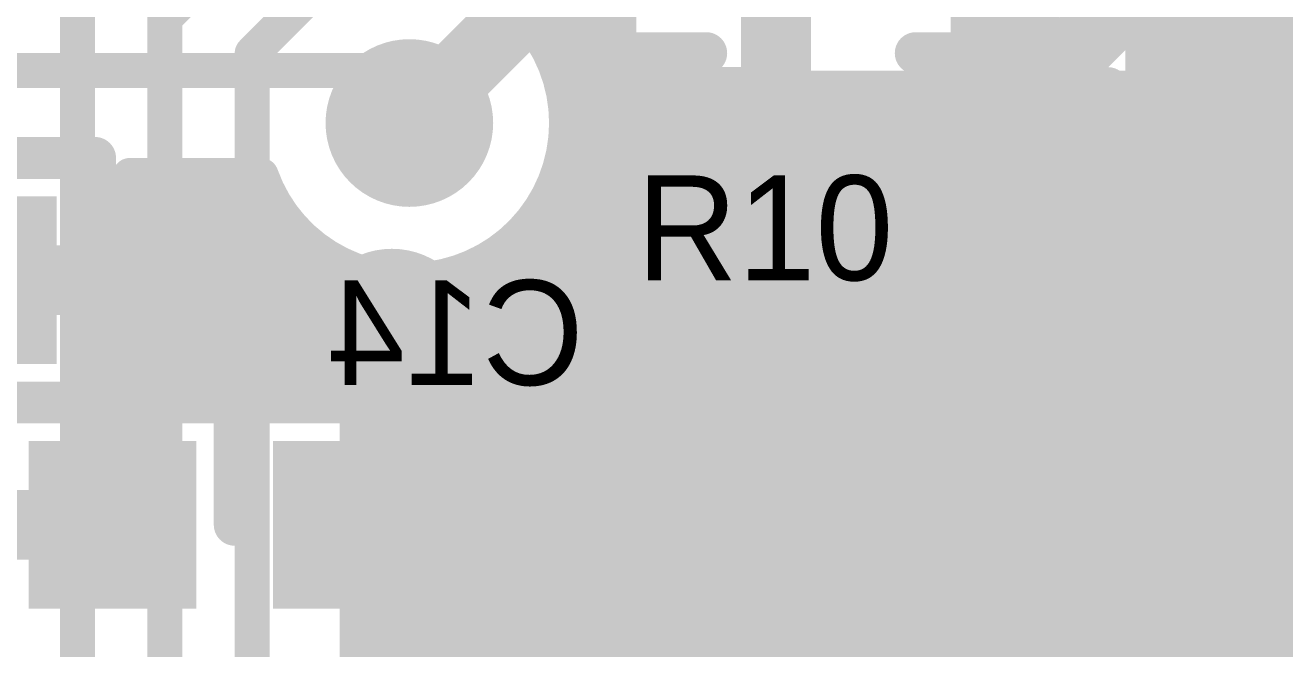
# Model space of a CAD drawing. Header units: millimetres. Extents: x 1.9 to 5.81, y 3 to 5.61.
# Drawn here: x 4.355 to 4.7157, y 3.5245 to 3.703 of the extents above; entities that cross this region are included whole.
import ezdxf

# ---------------------------------------------------------------- set-up
doc = ezdxf.new("R2010")
doc.units = ezdxf.units.MM
doc.header["$MEASUREMENT"] = 0
for name, color, linetype in [('BottomLayer', 5, 'Continuous'), ('BottomOverlay', 54, 'Continuous'), ('BottomPaste', 16, 'Continuous'), ('BottomSolder', 6, 'Continuous'), ('MultiLayer', 9, 'Continuous'), ('TopLayer', 1, 'Continuous'), ('TopOverlay', 2, 'Continuous'), ('TopSolder', 216, 'Continuous')]:
    doc.layers.add(name, color=color, linetype=linetype)

msp = doc.modelspace()

# ---------------------------------------------------------------- linework, layer by layer
at = {"layer": 'BottomLayer'}
for points, const_width in [([(4.72, 3.666), (4.72, 3.95257)], 0.01), ([(4.71, 3.666), (4.71, 3.94257)], 0.01), ([(4.7, 3.666), (4.7, 3.93257)], 0.01), ([(4.69, 3.66559), (4.69, 3.92257)], 0.01), ([(4.68, 3.66213), (4.68, 3.77938)], 0.01), ([(4.52, 3.637), (4.52, 3.75257)], 0.01), ([(4.51, 3.675), (4.51, 3.74257)], 0.01), ([(4.5, 3.70328), (4.5, 3.73257)], 0.01), ([(4.57, 3.6), (4.57, 3.73)], 0.02), ([(4.63, 3.67), (4.68, 3.72)], 0.02), ([(4.525, 3.637), (4.525, 3.715)], 0.01), ([(4.63, 3.67), (4.63, 3.71)], 0.02), ([(4.675, 3.65869), (4.675, 3.715)], 0.01), ([(4.50242, 3.7), (4.525, 3.7)], 0.01), ([(4.675, 3.7), (4.84116, 3.7)], 0.01), ([(4.24, 3.69), (4.465, 3.69)], 0.01), ([(4.50743, 3.69), (4.525, 3.69)], 0.01), ([(4.675, 3.69), (4.83116, 3.69)], 0.01), ([(4.50972, 3.68), (4.525, 3.68)], 0.01), ([(4.675, 3.68), (4.82116, 3.68)], 0.01), ([(4.51, 3.63695), (4.51, 3.675)], 0.01), ([(4.63, 3.67), (4.67, 3.67)], 0.02), ([(4.63, 3.63), (4.63, 3.67)], 0.02), ([(4.50972, 3.67), (4.525, 3.67)], 0.01), ([(4.675, 3.67), (4.81116, 3.67)], 0.01), ([(4.695, 3.666), (4.80716, 3.666)], 0.01), ([(4.385, 3.66), (4.42257, 3.66)], 0.01), ([(4.385, 3.66), (4.42257, 3.66)], 0.01), ([(4.385, 3.605), (4.385, 3.66)], 0.01), ([(4.39, 3.605), (4.39, 3.66)], 0.01), ([(4.4, 3.605), (4.4, 3.66)], 0.01), ([(4.41, 3.605), (4.41, 3.66)], 0.01), ([(4.42, 3.605), (4.42, 3.66)], 0.01), ([(4.50743, 3.66), (4.525, 3.66)], 0.01), ([(4.385, 3.65), (4.42758, 3.65)], 0.01), ([(4.50242, 3.65), (4.525, 3.65)], 0.01), ([(4.43, 3.605), (4.43, 3.64672)], 0.01), ([(4.5, 3.635), (4.5, 3.64672)], 0.01), ([(4.385, 3.64), (4.43672, 3.64)], 0.01), ([(4.49328, 3.64), (4.525, 3.64)], 0.01), ([(4.34, 3.63), (4.38, 3.63)], 0.02), ([(4.44, 3.605), (4.44, 3.63758)], 0.01), ([(4.49, 3.62975), (4.49, 3.63758)], 0.01), ([(4.512, 3.637), (4.525, 3.637)], 0.01), ([(4.61, 3.55), (4.695, 3.635)], 0.012), ([(4.695, 3.635), (4.82, 3.635)], 0.012), ([(4.45, 3.605), (4.45, 3.63257)], 0.01), ([(4.48, 3.61857), (4.48, 3.63257)], 0.01), ([(4.385, 3.63), (4.465, 3.63)], 0.01), ([(4.46, 3.605), (4.46, 3.63028)], 0.01), ([(4.465, 3.63), (4.49034, 3.63)], 0.01), ([(4.47, 3.605), (4.47, 3.63028)], 0.01), ([(4.60231, 3.58615), (4.64116, 3.625)], 0.01), ([(4.605, 3.625), (4.615, 3.625)], 0.01), ([(4.605, 3.625), (4.615, 3.625)], 0.01), ([(4.605, 3.6), (4.605, 3.625)], 0.01), ([(4.61, 3.59384), (4.61, 3.625)], 0.01), ([(4.615, 3.625), (4.64116, 3.625)], 0.01), ([(4.62, 3.60384), (4.62, 3.625)], 0.01), ([(4.63, 3.61384), (4.63, 3.625)], 0.01), ([(4.385, 3.62), (4.48087, 3.62)], 0.01), ([(4.605, 3.62), (4.63616, 3.62)], 0.01), ([(4.385, 3.61), (4.47638, 3.61)], 0.01), ([(4.605, 3.61), (4.62616, 3.61)], 0.01), ([(4.512, 3.6), (4.568, 3.6)], 0.024), ([(4.38, 3.56), (4.38, 3.6)], 0.02), ([(4.385, 3.605), (4.405, 3.605)], 0.01), ([(4.405, 3.605), (4.425, 3.605)], 0.01), ([(4.405, 3.605), (4.425, 3.605)], 0.01), ([(4.425, 3.605), (4.47534, 3.605)], 0.01), ([(4.605, 3.6), (4.61616, 3.6)], 0.01), ([(4.68, 3.57), (4.71, 3.6)], 0.012), ([(4.71, 3.6), (4.76, 3.6)], 0.012), ([(4.68, 3.47), (4.68, 3.57)], 0.012), ([(4.34, 3.56), (4.38, 3.56)], 0.02), ([(4.45, 3.56), (4.46, 3.55)], 0.012), ([(4.512, 3.55), (4.568, 3.55)], 0.024), ([(4.46, 3.55), (4.61, 3.55)], 0.012)]:
    msp.add_lwpolyline(points, dxfattribs=dict(at, const_width=const_width))
at = {"layer": 'BottomLayer', "const_width": 0.01}
for points in [[(4.48346, 3.71604, -0.295149), (4.51, 3.675)], [(4.51, 3.675, -0.843039), (4.42257, 3.66)], [(4.675, 3.65869, -0.177127), (4.695, 3.666)], [(4.675, 3.65869, -0.177127), (4.695, 3.666)], [(4.47534, 3.605, -0.375047), (4.512, 3.637)], [(4.605, 3.6, -0.096205), (4.60231, 3.58615)]]:
    msp.add_lwpolyline(points, format="xyb", dxfattribs=at)
at = {"layer": 'BottomLayer'}
for points, const_width in [([(4.625, 3.71, 1), (4.635, 3.71, 1)], 0.01), ([(4.4975, 3.70328, 1), (4.5025, 3.70328, 1)], 0.005), ([(4.49992, 3.7, 1), (4.50492, 3.7, 1)], 0.005), ([(4.5225, 3.7, 1), (4.5275, 3.7, 1)], 0.005), ([(4.6725, 3.7, 1), (4.6775, 3.7, 1)], 0.005), ([(4.455, 3.675, 1), (4.475, 3.675, 1)], 0.02), ([(4.4625, 3.69, 1), (4.4675, 3.69, 1)], 0.005), ([(4.50493, 3.69, 1), (4.50993, 3.69, 1)], 0.005), ([(4.5225, 3.69, 1), (4.5275, 3.69, 1)], 0.005), ([(4.6725, 3.69, 1), (4.6775, 3.69, 1)], 0.005), ([(4.50722, 3.68, 1), (4.51222, 3.68, 1)], 0.005), ([(4.5225, 3.68, 1), (4.5275, 3.68, 1)], 0.005), ([(4.6725, 3.68, 1), (4.6775, 3.68, 1)], 0.005), ([(4.5075, 3.675, 1), (4.5125, 3.675, 1)], 0.005), ([(4.5075, 3.675, 1), (4.5125, 3.675, 1)], 0.005), ([(4.5075, 3.675, 1), (4.5125, 3.675, 1)], 0.005), ([(4.5075, 3.675, 1), (4.5125, 3.675, 1)], 0.005), ([(4.625, 3.67, 1), (4.635, 3.67, 1)], 0.01), ([(4.625, 3.67, 1), (4.635, 3.67, 1)], 0.01), ([(4.625, 3.67, 1), (4.635, 3.67, 1)], 0.01), ([(4.625, 3.67, 1), (4.635, 3.67, 1)], 0.01), ([(4.665, 3.67, 1), (4.675, 3.67, 1)], 0.01), ([(4.50722, 3.67, 1), (4.51222, 3.67, 1)], 0.005), ([(4.5225, 3.67, 1), (4.5275, 3.67, 1)], 0.005), ([(4.6725, 3.67, 1), (4.6775, 3.67, 1)], 0.005), ([(4.6875, 3.66559, 1), (4.6925, 3.66559, 1)], 0.005), ([(4.6925, 3.666, 1), (4.6975, 3.666, 1)], 0.005), ([(4.6925, 3.666, 1), (4.6975, 3.666, 1)], 0.005), ([(4.6925, 3.666, 1), (4.6975, 3.666, 1)], 0.005), ([(4.6975, 3.666, 1), (4.7025, 3.666, 1)], 0.005), ([(4.7075, 3.666, 1), (4.7125, 3.666, 1)], 0.005), ([(4.7175, 3.666, 1), (4.7225, 3.666, 1)], 0.005), ([(4.3825, 3.66, 1), (4.3875, 3.66, 1)], 0.005), ([(4.3825, 3.66, 1), (4.3875, 3.66, 1)], 0.005), ([(4.3825, 3.66, 1), (4.3875, 3.66, 1)], 0.005), ([(4.3875, 3.66, 1), (4.3925, 3.66, 1)], 0.005), ([(4.3975, 3.66, 1), (4.4025, 3.66, 1)], 0.005), ([(4.4075, 3.66, 1), (4.4125, 3.66, 1)], 0.005), ([(4.4175, 3.66, 1), (4.4225, 3.66, 1)], 0.005), ([(4.42007, 3.66, 1), (4.42507, 3.66, 1)], 0.005), ([(4.42007, 3.66, 1), (4.42507, 3.66, 1)], 0.005), ([(4.42007, 3.66, 1), (4.42507, 3.66, 1)], 0.005), ([(4.50493, 3.66, 1), (4.50993, 3.66, 1)], 0.005), ([(4.5225, 3.66, 1), (4.5275, 3.66, 1)], 0.005), ([(4.6775, 3.66213, 1), (4.6825, 3.66213, 1)], 0.005), ([(4.6725, 3.65869, 1), (4.6775, 3.65869, 1)], 0.005), ([(4.6725, 3.65869, 1), (4.6775, 3.65869, 1)], 0.005), ([(4.6725, 3.65869, 1), (4.6775, 3.65869, 1)], 0.005), ([(4.3825, 3.65, 1), (4.3875, 3.65, 1)], 0.005), ([(4.42508, 3.65, 1), (4.43008, 3.65, 1)], 0.005), ([(4.49992, 3.65, 1), (4.50492, 3.65, 1)], 0.005), ([(4.5225, 3.65, 1), (4.5275, 3.65, 1)], 0.005), ([(4.4275, 3.64672, 1), (4.4325, 3.64672, 1)], 0.005), ([(4.4975, 3.64672, 1), (4.5025, 3.64672, 1)], 0.005), ([(4.3825, 3.64, 1), (4.3875, 3.64, 1)], 0.005), ([(4.43422, 3.64, 1), (4.43922, 3.64, 1)], 0.005), ([(4.49078, 3.64, 1), (4.49578, 3.64, 1)], 0.005), ([(4.5225, 3.64, 1), (4.5275, 3.64, 1)], 0.005), ([(4.375, 3.63, 1), (4.385, 3.63, 1)], 0.01), ([(4.4375, 3.63758, 1), (4.4425, 3.63758, 1)], 0.005), ([(4.4875, 3.63758, 1), (4.4925, 3.63758, 1)], 0.005), ([(4.4975, 3.635, 1), (4.5025, 3.635, 1)], 0.005), ([(4.5075, 3.63695, 1), (4.5125, 3.63695, 1)], 0.005), ([(4.5095, 3.637, 1), (4.5145, 3.637, 1)], 0.005), ([(4.5095, 3.637, 1), (4.5145, 3.637, 1)], 0.005), ([(4.5175, 3.637, 1), (4.5225, 3.637, 1)], 0.005), ([(4.5225, 3.637, 1), (4.5275, 3.637, 1)], 0.005), ([(4.5225, 3.637, 1), (4.5275, 3.637, 1)], 0.005), ([(4.625, 3.63, 1), (4.635, 3.63, 1)], 0.01), ([(4.692, 3.635, 1), (4.698, 3.635, 1)], 0.006), ([(4.692, 3.635, 1), (4.698, 3.635, 1)], 0.006), ([(4.4475, 3.63257, 1), (4.4525, 3.63257, 1)], 0.005), ([(4.4775, 3.63257, 1), (4.4825, 3.63257, 1)], 0.005), ([(4.3825, 3.63, 1), (4.3875, 3.63, 1)], 0.005), ([(4.45, 3.615, 1), (4.47, 3.615, 1)], 0.02), ([(4.4575, 3.63028, 1), (4.4625, 3.63028, 1)], 0.005), ([(4.4625, 3.63, 1), (4.4675, 3.63, 1)], 0.005), ([(4.4625, 3.63, 1), (4.4675, 3.63, 1)], 0.005), ([(4.4675, 3.63028, 1), (4.4725, 3.63028, 1)], 0.005), ([(4.4875, 3.62975, 1), (4.4925, 3.62975, 1)], 0.005), ([(4.48784, 3.63, 1), (4.49284, 3.63, 1)], 0.005), ([(4.6025, 3.625, 1), (4.6075, 3.625, 1)], 0.005), ([(4.6025, 3.625, 1), (4.6075, 3.625, 1)], 0.005), ([(4.6025, 3.625, 1), (4.6075, 3.625, 1)], 0.005), ([(4.6075, 3.625, 1), (4.6125, 3.625, 1)], 0.005), ([(4.6125, 3.625, 1), (4.6175, 3.625, 1)], 0.005), ([(4.6125, 3.625, 1), (4.6175, 3.625, 1)], 0.005), ([(4.6125, 3.625, 1), (4.6175, 3.625, 1)], 0.005), ([(4.6175, 3.625, 1), (4.6225, 3.625, 1)], 0.005), ([(4.6275, 3.625, 1), (4.6325, 3.625, 1)], 0.005), ([(4.63866, 3.625, 1), (4.64366, 3.625, 1)], 0.005), ([(4.63866, 3.625, 1), (4.64366, 3.625, 1)], 0.005), ([(4.3825, 3.62, 1), (4.3875, 3.62, 1)], 0.005), ([(4.47837, 3.62, 1), (4.48337, 3.62, 1)], 0.005), ([(4.6025, 3.62, 1), (4.6075, 3.62, 1)], 0.005), ([(4.63366, 3.62, 1), (4.63866, 3.62, 1)], 0.005), ([(4.4775, 3.61857, 1), (4.4825, 3.61857, 1)], 0.005), ([(4.6275, 3.61384, 1), (4.6325, 3.61384, 1)], 0.005), ([(4.3825, 3.61, 1), (4.3875, 3.61, 1)], 0.005), ([(4.47388, 3.61, 1), (4.47888, 3.61, 1)], 0.005), ([(4.6025, 3.61, 1), (4.6075, 3.61, 1)], 0.005), ([(4.62366, 3.61, 1), (4.62866, 3.61, 1)], 0.005), ([(4.506, 3.6, 1), (4.518, 3.6, 1)], 0.012), ([(4.562, 3.6, 1), (4.574, 3.6, 1)], 0.012), ([(4.375, 3.6, 1), (4.385, 3.6, 1)], 0.01), ([(4.3825, 3.605, 1), (4.3875, 3.605, 1)], 0.005), ([(4.3825, 3.605, 1), (4.3875, 3.605, 1)], 0.005), ([(4.3875, 3.605, 1), (4.3925, 3.605, 1)], 0.005), ([(4.3975, 3.605, 1), (4.4025, 3.605, 1)], 0.005), ([(4.4025, 3.605, 1), (4.4075, 3.605, 1)], 0.005), ([(4.4025, 3.605, 1), (4.4075, 3.605, 1)], 0.005), ([(4.4025, 3.605, 1), (4.4075, 3.605, 1)], 0.005), ([(4.4075, 3.605, 1), (4.4125, 3.605, 1)], 0.005), ([(4.4175, 3.605, 1), (4.4225, 3.605, 1)], 0.005), ([(4.4225, 3.605, 1), (4.4275, 3.605, 1)], 0.005), ([(4.4225, 3.605, 1), (4.4275, 3.605, 1)], 0.005), ([(4.4225, 3.605, 1), (4.4275, 3.605, 1)], 0.005), ([(4.4275, 3.605, 1), (4.4325, 3.605, 1)], 0.005), ([(4.4375, 3.605, 1), (4.4425, 3.605, 1)], 0.005), ([(4.4475, 3.605, 1), (4.4525, 3.605, 1)], 0.005), ([(4.4575, 3.605, 1), (4.4625, 3.605, 1)], 0.005), ([(4.4675, 3.605, 1), (4.4725, 3.605, 1)], 0.005), ([(4.47284, 3.605, 1), (4.47784, 3.605, 1)], 0.005), ([(4.47284, 3.605, 1), (4.47784, 3.605, 1)], 0.005), ([(4.565, 3.6, 1), (4.575, 3.6, 1)], 0.01), ([(4.6175, 3.60384, 1), (4.6225, 3.60384, 1)], 0.005), ([(4.6025, 3.6, 1), (4.6075, 3.6, 1)], 0.005), ([(4.6025, 3.6, 1), (4.6075, 3.6, 1)], 0.005), ([(4.6025, 3.6, 1), (4.6075, 3.6, 1)], 0.005), ([(4.61366, 3.6, 1), (4.61866, 3.6, 1)], 0.005), ([(4.707, 3.6, 1), (4.713, 3.6, 1)], 0.006), ([(4.707, 3.6, 1), (4.713, 3.6, 1)], 0.006), ([(4.6075, 3.59384, 1), (4.6125, 3.59384, 1)], 0.005), ([(4.59981, 3.58615, 1), (4.60481, 3.58615, 1)], 0.005), ([(4.59981, 3.58615, 1), (4.60481, 3.58615, 1)], 0.005), ([(4.677, 3.57, 1), (4.683, 3.57, 1)], 0.006), ([(4.677, 3.57, 1), (4.683, 3.57, 1)], 0.006), ([(4.375, 3.56, 1), (4.385, 3.56, 1)], 0.01), ([(4.375, 3.56, 1), (4.385, 3.56, 1)], 0.01), ([(4.447, 3.56, 1), (4.453, 3.56, 1)], 0.006), ([(4.506, 3.55, 1), (4.518, 3.55, 1)], 0.012), ([(4.562, 3.55, 1), (4.574, 3.55, 1)], 0.012), ([(4.457, 3.55, 1), (4.463, 3.55, 1)], 0.006), ([(4.457, 3.55, 1), (4.463, 3.55, 1)], 0.006), ([(4.607, 3.55, 1), (4.613, 3.55, 1)], 0.006), ([(4.607, 3.55, 1), (4.613, 3.55, 1)], 0.006)]:
    msp.add_lwpolyline(points, format="xyb", close=True, dxfattribs=dict(at, const_width=const_width))
for points in [[(4.55, 3.63), (4.59, 3.63), (4.55, 3.67), (4.59, 3.67)], [(4.61, 3.63), (4.65, 3.63), (4.61, 3.67), (4.65, 3.67)], [(4.32, 3.61), (4.36, 3.61), (4.32, 3.65), (4.36, 3.65)], [(4.36, 3.58), (4.36, 3.54), (4.4, 3.58), (4.4, 3.54)], [(4.47, 3.54), (4.47, 3.58), (4.43, 3.54), (4.43, 3.58)]]:
    msp.add_solid(points, dxfattribs=at)
at = {"layer": 'BottomOverlay'}
for points, const_width in [([(4.535, 3.615), (4.535, 3.685)], 0.012), ([(4.535, 3.685), (4.57, 3.685)], 0.012), ([(4.63, 3.685), (4.665, 3.685)], 0.012), ([(4.665, 3.615), (4.665, 3.685)], 0.012), ([(4.34, 3.665), (4.375, 3.665)], 0.012), ([(4.375, 3.595), (4.375, 3.665)], 0.012), ([(4.6, 3.625), (4.625, 3.625)], 0.01), ([(4.6, 3.425), (4.6, 3.625)], 0.01), ([(4.675, 3.625), (4.7, 3.625)], 0.01), ([(4.7, 3.425), (4.7, 3.625)], 0.01), ([(4.535, 3.615), (4.57, 3.615)], 0.012), ([(4.63, 3.615), (4.665, 3.615)], 0.012), ([(4.34, 3.595), (4.375, 3.595)], 0.012), ([(4.345, 3.595), (4.415, 3.595)], 0.012), ([(4.415, 3.56), (4.415, 3.595)], 0.012), ([(4.415, 3.595), (4.485, 3.595)], 0.012), ([(4.415, 3.56), (4.415, 3.595)], 0.012), ([(4.485, 3.56), (4.485, 3.595)], 0.012)]:
    msp.add_lwpolyline(points, dxfattribs=dict(at, const_width=const_width))
for points, const_width in [([(4.532, 3.685, 1), (4.538, 3.685, 1)], 0.006), ([(4.532, 3.685, 1), (4.538, 3.685, 1)], 0.006), ([(4.567, 3.685, 1), (4.573, 3.685, 1)], 0.006), ([(4.627, 3.685, 1), (4.633, 3.685, 1)], 0.006), ([(4.662, 3.685, 1), (4.668, 3.685, 1)], 0.006), ([(4.662, 3.685, 1), (4.668, 3.685, 1)], 0.006), ([(4.372, 3.665, 1), (4.378, 3.665, 1)], 0.006), ([(4.372, 3.665, 1), (4.378, 3.665, 1)], 0.006), ([(4.5975, 3.625, 1), (4.6025, 3.625, 1)], 0.005), ([(4.5975, 3.625, 1), (4.6025, 3.625, 1)], 0.005), ([(4.6225, 3.625, 1), (4.6275, 3.625, 1)], 0.005), ([(4.6225, 3.625, 1), (4.6275, 3.625, 1)], 0.005), ([(4.6725, 3.625, 1), (4.6775, 3.625, 1)], 0.005), ([(4.6725, 3.625, 1), (4.6775, 3.625, 1)], 0.005), ([(4.6975, 3.625, 1), (4.7025, 3.625, 1)], 0.005), ([(4.6975, 3.625, 1), (4.7025, 3.625, 1)], 0.005), ([(4.532, 3.615, 1), (4.538, 3.615, 1)], 0.006), ([(4.532, 3.615, 1), (4.538, 3.615, 1)], 0.006), ([(4.567, 3.615, 1), (4.573, 3.615, 1)], 0.006), ([(4.627, 3.615, 1), (4.633, 3.615, 1)], 0.006), ([(4.662, 3.615, 1), (4.668, 3.615, 1)], 0.006), ([(4.662, 3.615, 1), (4.668, 3.615, 1)], 0.006), ([(4.372, 3.595, 1), (4.378, 3.595, 1)], 0.006), ([(4.372, 3.595, 1), (4.378, 3.595, 1)], 0.006), ([(4.412, 3.595, 1), (4.418, 3.595, 1)], 0.006), ([(4.412, 3.595, 1), (4.418, 3.595, 1)], 0.006), ([(4.412, 3.595, 1), (4.418, 3.595, 1)], 0.006), ([(4.412, 3.595, 1), (4.418, 3.595, 1)], 0.006), ([(4.482, 3.595, 1), (4.488, 3.595, 1)], 0.006), ([(4.482, 3.595, 1), (4.488, 3.595, 1)], 0.006), ([(4.412, 3.56, 1), (4.418, 3.56, 1)], 0.006), ([(4.412, 3.56, 1), (4.418, 3.56, 1)], 0.006), ([(4.482, 3.56, 1), (4.488, 3.56, 1)], 0.006)]:
    msp.add_lwpolyline(points, format="xyb", close=True, dxfattribs=dict(at, const_width=const_width))
at = {"layer": 'BottomOverlay', "const_width": 0.01}
msp.add_lwpolyline([(4.675, 3.625, -1), (4.625, 3.625)], format="xyb", dxfattribs=at)
at = {"layer": 'BottomPaste', "const_width": 0.024}
for points in [[(4.512, 3.6), (4.568, 3.6)], [(4.512, 3.6), (4.568, 3.6)], [(4.512, 3.55), (4.568, 3.55)], [(4.512, 3.55), (4.568, 3.55)]]:
    msp.add_lwpolyline(points, dxfattribs=at)
at = {"layer": 'BottomPaste', "const_width": 0.012}
for points in [[(4.506, 3.6, 1), (4.518, 3.6, 1)], [(4.506, 3.6, 1), (4.518, 3.6, 1)], [(4.562, 3.6, 1), (4.574, 3.6, 1)], [(4.562, 3.6, 1), (4.574, 3.6, 1)], [(4.506, 3.55, 1), (4.518, 3.55, 1)], [(4.506, 3.55, 1), (4.518, 3.55, 1)], [(4.562, 3.55, 1), (4.574, 3.55, 1)], [(4.562, 3.55, 1), (4.574, 3.55, 1)]]:
    msp.add_lwpolyline(points, format="xyb", close=True, dxfattribs=at)
at = {"layer": 'BottomPaste'}
for points in [[(4.55, 3.63), (4.59, 3.63), (4.55, 3.67), (4.59, 3.67)], [(4.55, 3.63), (4.59, 3.63), (4.55, 3.67), (4.59, 3.67)], [(4.61, 3.63), (4.65, 3.63), (4.61, 3.67), (4.65, 3.67)], [(4.61, 3.63), (4.65, 3.63), (4.61, 3.67), (4.65, 3.67)], [(4.32, 3.61), (4.36, 3.61), (4.32, 3.65), (4.36, 3.65)], [(4.32, 3.61), (4.36, 3.61), (4.32, 3.65), (4.36, 3.65)], [(4.36, 3.58), (4.36, 3.54), (4.4, 3.58), (4.4, 3.54)], [(4.36, 3.58), (4.36, 3.54), (4.4, 3.58), (4.4, 3.54)], [(4.47, 3.54), (4.47, 3.58), (4.43, 3.54), (4.43, 3.58)], [(4.47, 3.54), (4.47, 3.58), (4.43, 3.54), (4.43, 3.58)]]:
    msp.add_solid(points, dxfattribs=at)
at = {"layer": 'BottomSolder'}
for points, const_width in [([(4.453, 3.675, 1), (4.477, 3.675, 1)], 0.024), ([(4.453, 3.675, 1), (4.477, 3.675, 1)], 0.024), ([(4.448, 3.615, 1), (4.472, 3.615, 1)], 0.024), ([(4.448, 3.615, 1), (4.472, 3.615, 1)], 0.024), ([(4.504, 3.6, 1), (4.52, 3.6, 1)], 0.016), ([(4.504, 3.6, 1), (4.52, 3.6, 1)], 0.016), ([(4.56, 3.6, 1), (4.576, 3.6, 1)], 0.016), ([(4.56, 3.6, 1), (4.576, 3.6, 1)], 0.016), ([(4.504, 3.55, 1), (4.52, 3.55, 1)], 0.016), ([(4.504, 3.55, 1), (4.52, 3.55, 1)], 0.016), ([(4.56, 3.55, 1), (4.576, 3.55, 1)], 0.016), ([(4.56, 3.55, 1), (4.576, 3.55, 1)], 0.016)]:
    msp.add_lwpolyline(points, format="xyb", close=True, dxfattribs=dict(at, const_width=const_width))
at = {"layer": 'BottomSolder', "const_width": 0.032}
for points in [[(4.512, 3.6), (4.568, 3.6)], [(4.512, 3.6), (4.568, 3.6)], [(4.512, 3.55), (4.568, 3.55)], [(4.512, 3.55), (4.568, 3.55)]]:
    msp.add_lwpolyline(points, dxfattribs=at)
at = {"layer": 'BottomSolder'}
for points in [[(4.546, 3.626), (4.594, 3.626), (4.546, 3.674), (4.594, 3.674)], [(4.546, 3.626), (4.594, 3.626), (4.546, 3.674), (4.594, 3.674)], [(4.606, 3.626), (4.654, 3.626), (4.606, 3.674), (4.654, 3.674)], [(4.606, 3.626), (4.654, 3.626), (4.606, 3.674), (4.654, 3.674)], [(4.316, 3.606), (4.364, 3.606), (4.316, 3.654), (4.364, 3.654)], [(4.316, 3.606), (4.364, 3.606), (4.316, 3.654), (4.364, 3.654)], [(4.356, 3.584), (4.356, 3.536), (4.404, 3.584), (4.404, 3.536)], [(4.356, 3.584), (4.356, 3.536), (4.404, 3.584), (4.404, 3.536)], [(4.474, 3.536), (4.474, 3.584), (4.426, 3.536), (4.426, 3.584)], [(4.474, 3.536), (4.474, 3.584), (4.426, 3.536), (4.426, 3.584)]]:
    msp.add_solid(points, dxfattribs=at)
at = {"layer": 'MultiLayer', "const_width": 0.02}
for points in [[(4.455, 3.675, 1), (4.475, 3.675, 1)], [(4.45, 3.615, 1), (4.47, 3.615, 1)]]:
    msp.add_lwpolyline(points, format="xyb", close=True, dxfattribs=at)
at = {"layer": 'TopLayer'}
for points, const_width in [([(4.395, 3.705), (4.43, 3.74)], 0.01), ([(4.465, 3.675), (4.52, 3.73)], 0.02), ([(4.42, 3.695), (4.455, 3.73)], 0.01), ([(4.37, 3.375), (4.37, 3.715)], 0.01), ([(4.395, 3.305), (4.395, 3.705)], 0.01), ([(4.42, 3.425), (4.42, 3.695)], 0.01), ([(4.655, 3.695), (4.66, 3.695)], 0.01), ([(4.655, 3.685), (4.655, 3.695)], 0.01), ([(4.66, 3.685), (4.66, 3.695)], 0.01), ([(4.66, 3.685), (4.66, 3.695)], 0.01), ([(4.655, 3.69), (4.66, 3.69)], 0.01), ([(4.50975, 3.67025), (4.5245, 3.685)], 0.01), ([(4.5245, 3.685), (4.565, 3.685)], 0.01), ([(4.53, 3.35743), (4.53, 3.685)], 0.01), ([(4.54, 3.34743), (4.54, 3.685)], 0.01), ([(4.55, 3.33743), (4.55, 3.685)], 0.01), ([(4.56, 3.32743), (4.56, 3.685)], 0.01), ([(4.565, 3.685), (4.595, 3.685)], 0.01), ([(4.565, 3.685), (4.595, 3.685)], 0.01), ([(4.57, 3.32), (4.57, 3.685)], 0.01), ([(4.58, 3.32), (4.58, 3.685)], 0.01), ([(4.59, 3.32), (4.59, 3.685)], 0.01), ([(4.595, 3.685), (4.655, 3.685)], 0.01), ([(4.6, 3.32), (4.6, 3.685)], 0.01), ([(4.61, 3.32), (4.61, 3.685)], 0.01), ([(4.62, 3.32), (4.62, 3.685)], 0.01), ([(4.63, 3.32), (4.63, 3.685)], 0.01), ([(4.64, 3.32), (4.64, 3.685)], 0.01), ([(4.65, 3.32), (4.65, 3.685)], 0.01), ([(4.66, 3.685), (4.74, 3.685)], 0.01), ([(4.66, 3.32), (4.66, 3.685)], 0.01), ([(4.67, 3.32), (4.67, 3.685)], 0.01), ([(4.68, 3.32), (4.68, 3.685)], 0.01), ([(4.69, 3.335), (4.69, 3.685)], 0.01), ([(4.7, 3.335), (4.7, 3.685)], 0.01), ([(4.71, 3.335), (4.71, 3.685)], 0.01), ([(4.72, 3.335), (4.72, 3.685)], 0.01), ([(4.5195, 3.68), (5.10199, 3.68)], 0.01), ([(4.52, 3.36743), (4.52, 3.6805)], 0.01), ([(4.51, 3.37743), (4.51, 3.6705)], 0.01), ([(4.50972, 3.67), (5.10199, 3.67)], 0.01), ([(4.50743, 3.66), (5.10199, 3.66)], 0.01), ([(4.50242, 3.65), (5.10199, 3.65)], 0.01), ([(4.5, 3.38743), (4.5, 3.64672)], 0.01), ([(4.49328, 3.64), (5.10199, 3.64)], 0.01), ([(4.49, 3.39743), (4.49, 3.63758)], 0.01), ([(4.45, 3.43743), (4.45, 3.63257)], 0.01), ([(4.45, 3.43743), (4.45, 3.63257)], 0.01), ([(4.48, 3.40743), (4.48, 3.63257)], 0.01), ([(4.45, 3.63), (4.465, 3.63)], 0.01), ([(4.46, 3.42743), (4.46, 3.63028)], 0.01), ([(4.465, 3.63), (5.10199, 3.63)], 0.01), ([(4.47, 3.41743), (4.47, 3.63028)], 0.01), ([(4.45, 3.62), (5.10199, 3.62)], 0.01), ([(4.45, 3.61), (5.10199, 3.61)], 0.01), ([(4.45, 3.6), (5.10199, 3.6)], 0.01), ([(4.45, 3.59), (5.10199, 3.59)], 0.01), ([(4.45, 3.58), (5.10199, 3.58)], 0.01), ([(4.45, 3.57), (5.10199, 3.57)], 0.01), ([(4.45, 3.56), (5.10199, 3.56)], 0.01), ([(4.45, 3.55), (5.10199, 3.55)], 0.01), ([(4.45, 3.54), (5.10199, 3.54)], 0.01), ([(4.45, 3.53), (5.10199, 3.53)], 0.01), ([(4.45, 3.52), (5.10199, 3.52)], 0.01)]:
    msp.add_lwpolyline(points, dxfattribs=dict(at, const_width=const_width))
for points, const_width in [([(4.3925, 3.705, 1), (4.3975, 3.705, 1)], 0.005), ([(4.3925, 3.705, 1), (4.3975, 3.705, 1)], 0.005), ([(4.4175, 3.695, 1), (4.4225, 3.695, 1)], 0.005), ([(4.4175, 3.695, 1), (4.4225, 3.695, 1)], 0.005), ([(4.6525, 3.695, 1), (4.6575, 3.695, 1)], 0.005), ([(4.6525, 3.695, 1), (4.6575, 3.695, 1)], 0.005), ([(4.6575, 3.695, 1), (4.6625, 3.695, 1)], 0.005), ([(4.6575, 3.695, 1), (4.6625, 3.695, 1)], 0.005), ([(4.6575, 3.695, 1), (4.6625, 3.695, 1)], 0.005), ([(4.455, 3.675, 1), (4.475, 3.675, 1)], 0.02), ([(4.6525, 3.69, 1), (4.6575, 3.69, 1)], 0.005), ([(4.6575, 3.69, 1), (4.6625, 3.69, 1)], 0.005), ([(4.522, 3.685, 1), (4.527, 3.685, 1)], 0.005), ([(4.522, 3.685, 1), (4.527, 3.685, 1)], 0.005), ([(4.5275, 3.685, 1), (4.5325, 3.685, 1)], 0.005), ([(4.5375, 3.685, 1), (4.5425, 3.685, 1)], 0.005), ([(4.5475, 3.685, 1), (4.5525, 3.685, 1)], 0.005), ([(4.5575, 3.685, 1), (4.5625, 3.685, 1)], 0.005), ([(4.5625, 3.685, 1), (4.5675, 3.685, 1)], 0.005), ([(4.5625, 3.685, 1), (4.5675, 3.685, 1)], 0.005), ([(4.5625, 3.685, 1), (4.5675, 3.685, 1)], 0.005), ([(4.5675, 3.685, 1), (4.5725, 3.685, 1)], 0.005), ([(4.5775, 3.685, 1), (4.5825, 3.685, 1)], 0.005), ([(4.5875, 3.685, 1), (4.5925, 3.685, 1)], 0.005), ([(4.5925, 3.685, 1), (4.5975, 3.685, 1)], 0.005), ([(4.5925, 3.685, 1), (4.5975, 3.685, 1)], 0.005), ([(4.5925, 3.685, 1), (4.5975, 3.685, 1)], 0.005), ([(4.5975, 3.685, 1), (4.6025, 3.685, 1)], 0.005), ([(4.6075, 3.685, 1), (4.6125, 3.685, 1)], 0.005), ([(4.6175, 3.685, 1), (4.6225, 3.685, 1)], 0.005), ([(4.6275, 3.685, 1), (4.6325, 3.685, 1)], 0.005), ([(4.6375, 3.685, 1), (4.6425, 3.685, 1)], 0.005), ([(4.6475, 3.685, 1), (4.6525, 3.685, 1)], 0.005), ([(4.6525, 3.685, 1), (4.6575, 3.685, 1)], 0.005), ([(4.6525, 3.685, 1), (4.6575, 3.685, 1)], 0.005), ([(4.6575, 3.685, 1), (4.6625, 3.685, 1)], 0.005), ([(4.6575, 3.685, 1), (4.6625, 3.685, 1)], 0.005), ([(4.6575, 3.685, 1), (4.6625, 3.685, 1)], 0.005), ([(4.6575, 3.685, 1), (4.6625, 3.685, 1)], 0.005), ([(4.6675, 3.685, 1), (4.6725, 3.685, 1)], 0.005), ([(4.6775, 3.685, 1), (4.6825, 3.685, 1)], 0.005), ([(4.6875, 3.685, 1), (4.6925, 3.685, 1)], 0.005), ([(4.6975, 3.685, 1), (4.7025, 3.685, 1)], 0.005), ([(4.7075, 3.685, 1), (4.7125, 3.685, 1)], 0.005), ([(4.7175, 3.685, 1), (4.7225, 3.685, 1)], 0.005), ([(4.46, 3.675, 1), (4.47, 3.675, 1)], 0.01), ([(4.517, 3.68, 1), (4.522, 3.68, 1)], 0.005), ([(4.5175, 3.6805, 1), (4.5225, 3.6805, 1)], 0.005), ([(4.50725, 3.67025, 1), (4.51225, 3.67025, 1)], 0.005), ([(4.50725, 3.67025, 1), (4.51225, 3.67025, 1)], 0.005), ([(4.5075, 3.6705, 1), (4.5125, 3.6705, 1)], 0.005), ([(4.50722, 3.67, 1), (4.51222, 3.67, 1)], 0.005), ([(4.50493, 3.66, 1), (4.50993, 3.66, 1)], 0.005), ([(4.49992, 3.65, 1), (4.50492, 3.65, 1)], 0.005), ([(4.4975, 3.64672, 1), (4.5025, 3.64672, 1)], 0.005), ([(4.49078, 3.64, 1), (4.49578, 3.64, 1)], 0.005), ([(4.4875, 3.63758, 1), (4.4925, 3.63758, 1)], 0.005), ([(4.4475, 3.63257, 1), (4.4525, 3.63257, 1)], 0.005), ([(4.4475, 3.63257, 1), (4.4525, 3.63257, 1)], 0.005), ([(4.4475, 3.63257, 1), (4.4525, 3.63257, 1)], 0.005), ([(4.4775, 3.63257, 1), (4.4825, 3.63257, 1)], 0.005), ([(4.45, 3.615, 1), (4.47, 3.615, 1)], 0.02), ([(4.4475, 3.63, 1), (4.4525, 3.63, 1)], 0.005), ([(4.4575, 3.63028, 1), (4.4625, 3.63028, 1)], 0.005), ([(4.4625, 3.63, 1), (4.4675, 3.63, 1)], 0.005), ([(4.4625, 3.63, 1), (4.4675, 3.63, 1)], 0.005), ([(4.4675, 3.63028, 1), (4.4725, 3.63028, 1)], 0.005), ([(4.4475, 3.62, 1), (4.4525, 3.62, 1)], 0.005), ([(4.4475, 3.61, 1), (4.4525, 3.61, 1)], 0.005), ([(4.4475, 3.6, 1), (4.4525, 3.6, 1)], 0.005), ([(4.4475, 3.59, 1), (4.4525, 3.59, 1)], 0.005), ([(4.4475, 3.58, 1), (4.4525, 3.58, 1)], 0.005), ([(4.4475, 3.57, 1), (4.4525, 3.57, 1)], 0.005), ([(4.4475, 3.56, 1), (4.4525, 3.56, 1)], 0.005), ([(4.4475, 3.55, 1), (4.4525, 3.55, 1)], 0.005), ([(4.4475, 3.54, 1), (4.4525, 3.54, 1)], 0.005), ([(4.4475, 3.53, 1), (4.4525, 3.53, 1)], 0.005), ([(4.4475, 3.52, 1), (4.4525, 3.52, 1)], 0.005)]:
    msp.add_lwpolyline(points, format="xyb", close=True, dxfattribs=dict(at, const_width=const_width))
at = {"layer": 'TopLayer', "const_width": 0.01}
msp.add_lwpolyline([(4.50975, 3.67025, -0.48457), (4.45, 3.63257)], format="xyb", dxfattribs=at)
at = {"layer": 'TopOverlay', "const_width": 0.012}
for points in [[(4.515, 3.695), (4.515, 3.765)], [(4.645, 3.695), (4.645, 3.765)], [(4.515, 3.695), (4.55, 3.695)], [(4.61, 3.695), (4.645, 3.695)]]:
    msp.add_lwpolyline(points, dxfattribs=at)
at = {"layer": 'TopOverlay', "const_width": 0.006}
for points in [[(4.512, 3.695, 1), (4.518, 3.695, 1)], [(4.512, 3.695, 1), (4.518, 3.695, 1)], [(4.547, 3.695, 1), (4.553, 3.695, 1)], [(4.607, 3.695, 1), (4.613, 3.695, 1)], [(4.642, 3.695, 1), (4.648, 3.695, 1)], [(4.642, 3.695, 1), (4.648, 3.695, 1)]]:
    msp.add_lwpolyline(points, format="xyb", close=True, dxfattribs=at)
at = {"layer": 'TopSolder', "const_width": 0.024}
for points in [[(4.453, 3.675, 1), (4.477, 3.675, 1)], [(4.453, 3.675, 1), (4.477, 3.675, 1)], [(4.448, 3.615, 1), (4.472, 3.615, 1)], [(4.448, 3.615, 1), (4.472, 3.615, 1)]]:
    msp.add_lwpolyline(points, format="xyb", close=True, dxfattribs=at)

# ---------------------------------------------------------------- texts
at = {"layer": 'BottomOverlay', "text_generation_flag": 2}
msp.add_text('C14', height=0.03, rotation=360, dxfattribs=at).set_placement((4.515, 3.6))
at = {"layer": 'TopOverlay'}
msp.add_text('R10', height=0.03, rotation=360, dxfattribs=at).set_placement((4.53, 3.63))

doc.saveas('drawing.dxf')
